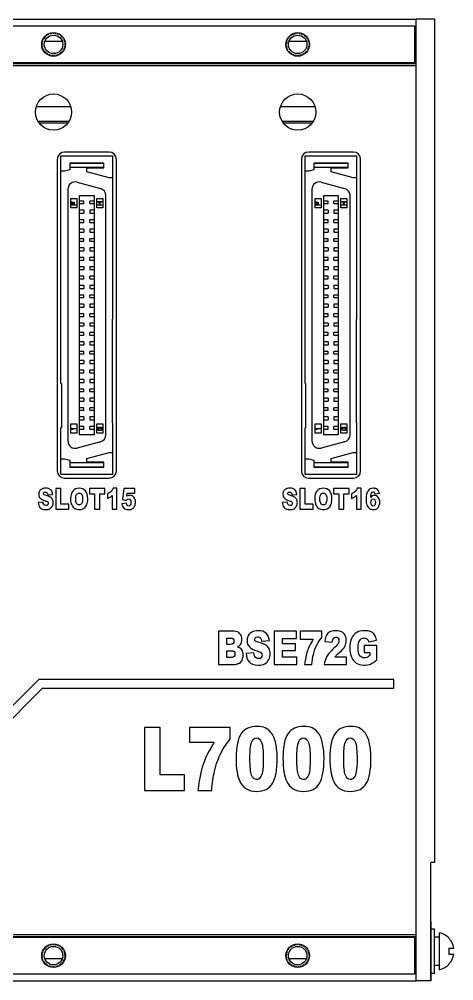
# Model space of a CAD drawing. Header units: inches. Extents: x 1 to 535, y 7 to 137.
# Drawn here: x 476.6 to 535.3, y 6.8 to 136.8 of the extents above; entities that cross this region are included whole.
import ezdxf

# ---------------------------------------------------------------- set-up
doc = ezdxf.new("R2010")
doc.units = ezdxf.units.IN
doc.header["$LTSCALE"] = 1.21
doc.header["$MEASUREMENT"] = 0
doc.linetypes.add('HIDDEN', pattern=[0.2, 0.1, -0.1])
for name, color, linetype in [('BSE72G_4_002DXF_CONTINUOUS_LINE', 7, 'CONTINUOUS'), ('BSE72G_PCB_ADXF_CONTINUOUS_LINE', 7, 'CONTINUOUS'), ('BSEJ72G_4_001_DXF_HIDDEN_LINE', 7, 'CONTINUOUS'), ('BSEJ72G_4_00DXF_CONTINUOUS_LINE', 7, 'CONTINUOUS'), ('BSMJ712_4_00DXF_CONTINUOUS_LINE', 7, 'CONTINUOUS'), ('GB9074_8-M2_DXF_CONTINUOUS_LINE', 7, 'CONTINUOUS'), ('TE_1734101_5DXF_CONTINUOUS_LINE', 7, 'CONTINUOUS')]:
    doc.layers.add(name, color=color, linetype=linetype)

msp = doc.modelspace()

# ---------------------------------------------------------------- linework, layer by layer
at = {"layer": 'BSE72G_4_002DXF_CONTINUOUS_LINE', "color": 7, "linetype": 'Continuous'}
for p, q in [((3.2, 130.52), (530.2, 130.52)), ((488.7, 118.82), (482.7, 118.82)), ((521.7, 118.82), (515.7, 118.82)), ((481.7, 117.82), (481.7, 75.72)), ((489.7, 75.72), (489.7, 117.82)), ((514.7, 117.82), (514.7, 75.72)), ((522.7, 75.72), (522.7, 117.82)), ((482.7, 74.72), (488.7, 74.72)), ((515.7, 74.72), (521.7, 74.72)), ((3.2, 13.02), (530.2, 13.02))]:
    msp.add_line(p, q, dxfattribs=at)
at = {"layer": 'BSE72G_4_002DXF_CONTINUOUS_LINE', "color": 4, "linetype": 'Continuous'}
for p, q in [((482.2, 73.32), (481.5, 73.32)), ((481.5, 73.32), (481.5, 70.52)), ((482.2, 71.21), (482.2, 73.32)), ((488.15, 73.32), (486.04, 73.32)), ((486.04, 73.32), (486.04, 72.63)), ((488.15, 72.63), (488.15, 73.32)), ((489.77, 73.37), (489.25, 73.37)), ((489.77, 70.52), (489.77, 73.37)), ((490.7, 73.32), (490.5, 71.82)), ((492.17, 73.32), (490.7, 73.32)), ((492.17, 72.7), (492.17, 73.32)), ((515.19, 73.32), (514.5, 73.32)), ((514.5, 73.32), (514.5, 70.52)), ((515.19, 71.21), (515.19, 73.32)), ((521.14, 73.32), (519.04, 73.32)), ((519.04, 73.32), (519.04, 72.63)), ((521.14, 72.63), (521.14, 73.32)), ((522.76, 73.37), (522.25, 73.37)), ((522.76, 70.52), (522.76, 73.37)), ((479.78, 71.5), (479.12, 71.45)), ((480.43, 72.49), (481.08, 72.54)), ((486.04, 72.63), (486.75, 72.63)), ((486.75, 72.63), (486.75, 70.52)), ((487.44, 72.63), (488.15, 72.63)), ((487.44, 70.52), (487.44, 72.63)), ((488.48, 72.62), (488.48, 71.98)), ((489.14, 72.39), (489.14, 70.52)), ((490.5, 71.82), (491.03, 71.72)), ((491.12, 72.28), (491.17, 72.7)), ((491.17, 72.7), (492.17, 72.7)), ((512.78, 71.5), (512.12, 71.45)), ((513.42, 72.49), (514.08, 72.54)), ((519.04, 72.63), (519.74, 72.63)), ((519.74, 72.63), (519.74, 70.52)), ((520.43, 72.63), (521.14, 72.63)), ((520.43, 70.52), (520.43, 72.63)), ((521.48, 72.62), (521.48, 71.98)), ((522.13, 72.39), (522.13, 70.52)), ((524.62, 72.6), (525.24, 72.69)), ((481.5, 70.52), (483.28, 70.52)), ((483.28, 71.21), (482.2, 71.21)), ((483.28, 70.52), (483.28, 71.21)), ((486.75, 70.52), (487.44, 70.52)), ((489.14, 70.52), (489.77, 70.52)), ((491.05, 71.34), (490.42, 71.25)), ((514.5, 70.52), (516.27, 70.52)), ((516.27, 71.21), (515.19, 71.21)), ((516.27, 70.52), (516.27, 71.21)), ((519.74, 70.52), (520.43, 70.52)), ((522.13, 70.52), (522.76, 70.52)), ((505.59, 54.02), (503.5, 54.02)), ((503.5, 54.02), (503.5, 49.52)), ((514.02, 54.02), (511.04, 54.02)), ((511.04, 54.02), (511.04, 49.52)), ((514.02, 53.06), (514.02, 54.02)), ((517.45, 54.02), (514.53, 54.02)), ((514.53, 54.02), (514.53, 52.97)), ((517.45, 53.18), (517.45, 54.02)), ((504.62, 53.11), (505.12, 53.11)), ((504.62, 52.26), (504.62, 53.11)), ((505.11, 52.26), (504.62, 52.26)), ((509.32, 52.68), (510.37, 52.76)), ((512.16, 53.06), (514.02, 53.06)), ((512.16, 52.35), (512.16, 53.06)), ((513.89, 52.35), (512.16, 52.35)), ((513.89, 51.43), (513.89, 52.35)), ((514.53, 52.97), (516.31, 52.97)), ((517.87, 52.66), (518.87, 52.56)), ((524.91, 52.09), (523.19, 52.09)), ((523.19, 52.09), (523.19, 51.15)), ((523.79, 52.59), (524.86, 52.83)), ((524.91, 50.17), (524.91, 52.09)), ((504.62, 51.4), (505.19, 51.4)), ((504.62, 50.49), (504.62, 51.4)), ((508.28, 51.1), (507.22, 51.01)), ((512.16, 51.43), (513.89, 51.43)), ((512.16, 50.54), (512.16, 51.43)), ((523.19, 51.15), (523.94, 51.15)), ((523.94, 51.15), (523.94, 50.73)), ((503.5, 49.52), (505.42, 49.52)), ((505.19, 50.49), (504.62, 50.49)), ((511.04, 49.52), (514.08, 49.52)), ((514.08, 50.54), (512.16, 50.54)), ((514.08, 49.52), (514.08, 50.54)), ((515.14, 49.52), (516.13, 49.52)), ((517.79, 49.52), (520.8, 49.52)), ((520.8, 50.54), (519.23, 50.54)), ((520.8, 49.52), (520.8, 50.54)), ((470.2, 38.52), (479.2, 47.52)), ((527.2, 47.52), (479.2, 47.52)), ((527.2, 46.32), (527.2, 47.52)), ((465.9, 32.52), (479.7, 46.32)), ((479.7, 46.32), (527.2, 46.32)), ((495.6, 41.02), (493.5, 41.02)), ((493.5, 41.02), (493.5, 32.52)), ((495.6, 34.62), (495.6, 41.02)), ((505.08, 41.02), (499.57, 41.02)), ((499.57, 41.02), (499.57, 39.03)), ((505.08, 39.43), (505.08, 41.02)), ((499.57, 39.03), (502.92, 39.03)), ((498.88, 34.62), (495.6, 34.62)), ((498.88, 32.52), (498.88, 34.62)), ((493.5, 32.52), (498.88, 32.52)), ((500.71, 32.52), (502.59, 32.52))]:
    msp.add_line(p, q, dxfattribs=at)
at = {"layer": 'BSE72G_4_002DXF_CONTINUOUS_LINE', "color": 7, "linetype": 'Continuous'}
for centre in [(481.2, 124.22), (514.2, 124.22)]:
    msp.add_circle(centre, 2.45, dxfattribs=at)
for centre, start, end in [((482.7, 117.82), 90, 180), ((488.7, 117.82), 0, 90), ((515.7, 117.82), 90, 180), ((521.7, 117.82), 0, 90), ((482.7, 75.72), 180, 270), ((488.7, 75.72), 270, 0), ((515.7, 75.72), 180, 270), ((521.7, 75.72), 270, 0)]:
    msp.add_arc(centre, 1, start, end, dxfattribs=at)
at = {"layer": 'BSE72G_4_002DXF_CONTINUOUS_LINE', "color": 4, "linetype": 'Continuous'}
for points in [[(479.31, 72.96), (479.24, 72.83), (479.21, 72.7), (479.21, 72.55)], [(479.61, 73.26), (479.47, 73.19), (479.37, 73.09), (479.31, 72.96)], [(480.16, 73.37), (479.93, 73.37), (479.74, 73.33), (479.61, 73.26)], [(479.91, 72.79), (479.95, 72.83), (480.01, 72.85), (480.09, 72.85)], [(480.09, 72.85), (480.19, 72.85), (480.27, 72.82), (480.32, 72.76)], [(480.81, 73.17), (480.66, 73.3), (480.45, 73.37), (480.16, 73.37)], [(481.08, 72.54), (481.05, 72.83), (480.96, 73.04), (480.81, 73.17)], [(483.81, 72.99), (483.61, 72.73), (483.5, 72.38), (483.5, 71.92)], [(484.66, 73.37), (484.3, 73.37), (484.01, 73.24), (483.81, 72.99)], [(485.52, 73), (485.32, 73.25), (485.03, 73.37), (484.66, 73.37)], [(485.83, 71.94), (485.83, 72.4), (485.72, 72.75), (485.52, 73)], [(488.98, 72.93), (488.86, 72.81), (488.7, 72.71), (488.48, 72.62)], [(489.25, 73.37), (489.19, 73.2), (489.09, 73.05), (488.98, 72.93)], [(512.3, 72.96), (512.23, 72.83), (512.2, 72.7), (512.2, 72.55)], [(512.6, 73.26), (512.47, 73.19), (512.37, 73.09), (512.3, 72.96)], [(513.15, 73.37), (512.92, 73.37), (512.74, 73.33), (512.6, 73.26)], [(512.9, 72.79), (512.94, 72.83), (513, 72.85), (513.09, 72.85)], [(513.09, 72.85), (513.18, 72.85), (513.26, 72.82), (513.31, 72.76)], [(513.81, 73.17), (513.66, 73.3), (513.44, 73.37), (513.15, 73.37)], [(514.08, 72.54), (514.05, 72.83), (513.96, 73.04), (513.81, 73.17)], [(516.8, 72.99), (516.6, 72.73), (516.5, 72.38), (516.5, 71.92)], [(517.66, 73.37), (517.29, 73.37), (517.01, 73.24), (516.8, 72.99)], [(518.52, 73), (518.32, 73.25), (518.03, 73.37), (517.66, 73.37)], [(518.82, 71.94), (518.82, 72.4), (518.72, 72.75), (518.52, 73)], [(521.97, 72.93), (521.85, 72.81), (521.69, 72.71), (521.48, 72.62)], [(522.25, 73.37), (522.18, 73.2), (522.09, 73.05), (521.97, 72.93)], [(523.7, 73.02), (523.53, 72.78), (523.44, 72.41), (523.44, 71.91)], [(524.4, 73.37), (524.1, 73.37), (523.87, 73.25), (523.7, 73.02)], [(524.16, 72.7), (524.22, 72.83), (524.3, 72.89), (524.4, 72.89)], [(524.83, 73.29), (524.72, 73.34), (524.58, 73.37), (524.4, 73.37)], [(524.4, 72.89), (524.45, 72.89), (524.5, 72.87), (524.54, 72.83)], [(524.54, 72.83), (524.58, 72.78), (524.6, 72.71), (524.62, 72.6)], [(525.08, 73.07), (525.02, 73.17), (524.93, 73.24), (524.83, 73.29)], [(525.24, 72.69), (525.2, 72.84), (525.15, 72.97), (525.08, 73.07)], [(479.21, 72.55), (479.21, 72.33), (479.27, 72.15), (479.4, 72.01)], [(479.4, 72.01), (479.53, 71.87), (479.75, 71.76), (480.05, 71.67)], [(479.87, 71.2), (479.83, 71.26), (479.8, 71.37), (479.78, 71.5)], [(479.85, 72.63), (479.85, 72.69), (479.87, 72.74), (479.91, 72.79)], [(479.9, 72.51), (479.87, 72.54), (479.85, 72.58), (479.85, 72.63)], [(480.13, 72.41), (480.01, 72.44), (479.93, 72.47), (479.9, 72.51)], [(480.05, 71.67), (480.24, 71.62), (480.36, 71.57), (480.41, 71.51)], [(480.78, 72.16), (480.65, 72.24), (480.43, 72.32), (480.13, 72.41)], [(480.32, 72.76), (480.38, 72.71), (480.41, 72.62), (480.43, 72.49)], [(480.41, 71.51), (480.46, 71.45), (480.48, 71.39), (480.48, 71.31)], [(481.07, 71.85), (481.01, 71.97), (480.91, 72.07), (480.78, 72.16)], [(481.16, 71.43), (481.16, 71.59), (481.13, 71.73), (481.07, 71.85)], [(483.5, 71.92), (483.5, 71.59), (483.56, 71.32), (483.66, 71.1)], [(484.2, 71.92), (484.2, 72.2), (484.24, 72.41), (484.32, 72.53)], [(484.32, 71.31), (484.24, 71.43), (484.2, 71.64), (484.2, 71.92)], [(484.32, 72.53), (484.41, 72.65), (484.52, 72.72), (484.66, 72.72)], [(484.66, 72.72), (484.81, 72.72), (484.92, 72.66), (485.01, 72.53)], [(485.01, 72.53), (485.09, 72.41), (485.13, 72.22), (485.13, 71.96)], [(485.13, 71.96), (485.13, 71.64), (485.09, 71.43), (485.01, 71.31)], [(485.69, 71.14), (485.78, 71.35), (485.83, 71.62), (485.83, 71.94)], [(488.48, 71.98), (488.63, 72.04), (488.75, 72.09), (488.84, 72.15)], [(488.84, 72.15), (488.94, 72.21), (489.04, 72.29), (489.14, 72.39)], [(491.03, 71.72), (491.08, 71.79), (491.12, 71.84), (491.17, 71.87)], [(491.33, 72.37), (491.26, 72.35), (491.19, 72.32), (491.12, 72.28)], [(491.17, 71.87), (491.22, 71.9), (491.28, 71.92), (491.34, 71.92)], [(491.53, 72.41), (491.46, 72.41), (491.39, 72.39), (491.33, 72.37)], [(491.34, 71.92), (491.44, 71.92), (491.51, 71.88), (491.57, 71.81)], [(492.07, 72.15), (491.93, 72.32), (491.75, 72.41), (491.53, 72.41)], [(491.57, 71.81), (491.63, 71.73), (491.65, 71.61), (491.65, 71.44)], [(492.28, 71.51), (492.28, 71.77), (492.21, 71.98), (492.07, 72.15)], [(492.17, 70.99), (492.24, 71.16), (492.28, 71.33), (492.28, 71.51)], [(512.2, 72.55), (512.2, 72.33), (512.27, 72.15), (512.4, 72.01)], [(512.4, 72.01), (512.53, 71.87), (512.74, 71.76), (513.05, 71.67)], [(512.86, 71.2), (512.82, 71.26), (512.79, 71.37), (512.78, 71.5)], [(512.84, 72.63), (512.84, 72.69), (512.86, 72.74), (512.9, 72.79)], [(512.89, 72.51), (512.86, 72.54), (512.84, 72.58), (512.84, 72.63)], [(513.12, 72.41), (513, 72.44), (512.92, 72.47), (512.89, 72.51)], [(513.05, 71.67), (513.23, 71.62), (513.35, 71.57), (513.4, 71.51)], [(513.77, 72.16), (513.64, 72.24), (513.43, 72.32), (513.12, 72.41)], [(513.31, 72.76), (513.37, 72.71), (513.41, 72.62), (513.42, 72.49)], [(513.4, 71.51), (513.45, 71.45), (513.48, 71.39), (513.48, 71.31)], [(514.06, 71.85), (514, 71.97), (513.91, 72.07), (513.77, 72.16)], [(514.15, 71.43), (514.15, 71.59), (514.12, 71.73), (514.06, 71.85)], [(516.5, 71.92), (516.5, 71.59), (516.55, 71.32), (516.65, 71.1)], [(517.19, 71.92), (517.19, 72.2), (517.23, 72.41), (517.32, 72.53)], [(517.32, 71.31), (517.23, 71.43), (517.19, 71.64), (517.19, 71.92)], [(517.32, 72.53), (517.4, 72.65), (517.51, 72.72), (517.65, 72.72)], [(517.65, 72.72), (517.8, 72.72), (517.91, 72.66), (518, 72.53)], [(518, 72.53), (518.08, 72.41), (518.13, 72.22), (518.13, 71.96)], [(518.13, 71.96), (518.13, 71.64), (518.09, 71.43), (518.01, 71.31)], [(518.69, 71.14), (518.78, 71.35), (518.82, 71.62), (518.82, 71.94)], [(521.48, 71.98), (521.62, 72.04), (521.74, 72.09), (521.84, 72.15)], [(521.84, 72.15), (521.93, 72.21), (522.03, 72.29), (522.13, 72.39)], [(523.44, 71.91), (523.44, 71.56), (523.48, 71.29), (523.56, 71.08)], [(524.07, 72.11), (524.09, 72.41), (524.12, 72.61), (524.16, 72.7)], [(524.3, 72.32), (524.22, 72.28), (524.15, 72.21), (524.07, 72.11)], [(524.09, 71.45), (524.09, 71.6), (524.12, 71.71), (524.18, 71.79)], [(524.18, 71.79), (524.24, 71.87), (524.31, 71.91), (524.4, 71.91)], [(524.57, 72.39), (524.47, 72.39), (524.38, 72.37), (524.3, 72.32)], [(524.4, 71.91), (524.48, 71.91), (524.55, 71.87), (524.61, 71.79)], [(525.08, 72.12), (524.94, 72.3), (524.77, 72.39), (524.57, 72.39)], [(524.61, 71.79), (524.67, 71.7), (524.7, 71.58), (524.7, 71.43)], [(525.29, 71.45), (525.29, 71.72), (525.22, 71.94), (525.08, 72.12)], [(479.12, 71.45), (479.14, 71.17), (479.23, 70.93), (479.37, 70.75)], [(479.37, 70.75), (479.52, 70.57), (479.78, 70.48), (480.16, 70.48)], [(480.18, 71.03), (480.04, 71.03), (479.94, 71.08), (479.87, 71.2)], [(480.16, 70.48), (480.38, 70.48), (480.56, 70.52), (480.7, 70.59)], [(480.4, 71.11), (480.35, 71.05), (480.27, 71.03), (480.18, 71.03)], [(480.48, 71.31), (480.48, 71.24), (480.46, 71.17), (480.4, 71.11)], [(480.7, 70.59), (480.85, 70.67), (480.96, 70.79), (481.04, 70.94)], [(481.04, 70.94), (481.12, 71.09), (481.16, 71.26), (481.16, 71.43)], [(483.66, 71.1), (483.76, 70.89), (483.9, 70.73), (484.06, 70.63)], [(484.06, 70.63), (484.23, 70.53), (484.44, 70.48), (484.69, 70.48)], [(484.67, 71.12), (484.52, 71.12), (484.41, 71.18), (484.32, 71.31)], [(485.01, 71.31), (484.93, 71.18), (484.81, 71.12), (484.67, 71.12)], [(484.69, 70.48), (484.94, 70.48), (485.14, 70.53), (485.31, 70.65)], [(485.31, 70.65), (485.48, 70.77), (485.6, 70.93), (485.69, 71.14)], [(490.42, 71.25), (490.45, 71.12), (490.49, 71.01), (490.53, 70.92)], [(490.53, 70.92), (490.58, 70.83), (490.64, 70.75), (490.71, 70.68)], [(490.71, 70.68), (490.79, 70.62), (490.88, 70.56), (490.98, 70.53)], [(490.98, 70.53), (491.09, 70.5), (491.21, 70.48), (491.36, 70.48)], [(491.15, 71.05), (491.1, 71.11), (491.06, 71.21), (491.05, 71.34)], [(491.36, 70.95), (491.28, 70.95), (491.21, 70.98), (491.15, 71.05)], [(491.57, 71.07), (491.51, 70.99), (491.44, 70.95), (491.36, 70.95)], [(491.36, 70.48), (491.57, 70.48), (491.74, 70.52), (491.87, 70.61)], [(491.65, 71.44), (491.65, 71.28), (491.63, 71.15), (491.57, 71.07)], [(491.87, 70.61), (492, 70.7), (492.1, 70.82), (492.17, 70.99)], [(512.12, 71.45), (512.14, 71.17), (512.22, 70.93), (512.37, 70.75)], [(512.37, 70.75), (512.51, 70.57), (512.78, 70.48), (513.16, 70.48)], [(513.17, 71.03), (513.04, 71.03), (512.93, 71.08), (512.86, 71.2)], [(513.16, 70.48), (513.38, 70.48), (513.55, 70.52), (513.7, 70.59)], [(513.4, 71.11), (513.34, 71.05), (513.27, 71.03), (513.17, 71.03)], [(513.48, 71.31), (513.48, 71.24), (513.45, 71.17), (513.4, 71.11)], [(513.7, 70.59), (513.84, 70.67), (513.95, 70.79), (514.03, 70.94)], [(514.03, 70.94), (514.11, 71.09), (514.15, 71.26), (514.15, 71.43)], [(516.65, 71.1), (516.76, 70.89), (516.89, 70.73), (517.05, 70.63)], [(517.05, 70.63), (517.22, 70.53), (517.43, 70.48), (517.68, 70.48)], [(517.66, 71.12), (517.51, 71.12), (517.4, 71.18), (517.32, 71.31)], [(518.01, 71.31), (517.92, 71.18), (517.81, 71.12), (517.66, 71.12)], [(517.68, 70.48), (517.93, 70.48), (518.14, 70.53), (518.3, 70.65)], [(518.3, 70.65), (518.47, 70.77), (518.6, 70.93), (518.69, 71.14)], [(523.56, 71.08), (523.64, 70.87), (523.75, 70.71), (523.89, 70.62)], [(523.89, 70.62), (524.02, 70.52), (524.2, 70.48), (524.43, 70.48)], [(524.19, 71.09), (524.12, 71.18), (524.09, 71.29), (524.09, 71.45)], [(524.41, 70.96), (524.32, 70.96), (524.25, 71), (524.19, 71.09)], [(524.62, 71.08), (524.56, 71), (524.49, 70.96), (524.41, 70.96)], [(524.43, 70.48), (524.61, 70.48), (524.77, 70.52), (524.89, 70.59)], [(524.7, 71.43), (524.7, 71.27), (524.67, 71.15), (524.62, 71.08)], [(524.89, 70.59), (525.02, 70.67), (525.11, 70.79), (525.18, 70.94)], [(525.18, 70.94), (525.25, 71.09), (525.29, 71.26), (525.29, 71.45)], [(506.38, 53.7), (506.2, 53.92), (505.93, 54.02), (505.59, 54.02)], [(506.66, 52.9), (506.66, 53.22), (506.57, 53.49), (506.38, 53.7)], [(507.51, 53.44), (507.4, 53.23), (507.35, 53.01), (507.35, 52.78)], [(508, 53.92), (507.78, 53.81), (507.62, 53.64), (507.51, 53.44)], [(508.88, 54.1), (508.51, 54.1), (508.21, 54.04), (508, 53.92)], [(509.93, 53.78), (509.69, 53.99), (509.34, 54.1), (508.88, 54.1)], [(510.37, 52.76), (510.32, 53.23), (510.17, 53.56), (509.93, 53.78)], [(518.08, 53.49), (517.98, 53.29), (517.91, 53.01), (517.87, 52.66)], [(518.53, 53.94), (518.33, 53.84), (518.19, 53.68), (518.08, 53.49)], [(519.32, 54.1), (518.98, 54.1), (518.72, 54.05), (518.53, 53.94)], [(520.14, 53.95), (519.94, 54.05), (519.67, 54.1), (519.32, 54.1)], [(520.6, 53.49), (520.49, 53.7), (520.34, 53.85), (520.14, 53.95)], [(520.77, 52.79), (520.77, 53.05), (520.71, 53.28), (520.6, 53.49)], [(522.2, 53.88), (521.89, 53.69), (521.65, 53.42), (521.49, 53.05)], [(523.19, 54.1), (522.77, 54.1), (522.45, 54.03), (522.2, 53.88)], [(524.08, 53.96), (523.88, 54.05), (523.59, 54.1), (523.19, 54.1)], [(524.57, 53.55), (524.44, 53.74), (524.28, 53.87), (524.08, 53.96)], [(524.86, 52.83), (524.8, 53.12), (524.7, 53.35), (524.57, 53.55)], [(505.47, 52.37), (505.4, 52.3), (505.28, 52.26), (505.11, 52.26)], [(505.12, 53.11), (505.28, 53.11), (505.4, 53.08), (505.47, 53)], [(505.47, 53), (505.54, 52.93), (505.57, 52.82), (505.57, 52.69)], [(505.57, 52.69), (505.57, 52.55), (505.54, 52.44), (505.47, 52.37)], [(506.08, 51.92), (506.25, 51.99), (506.38, 52.09), (506.46, 52.22)], [(506.46, 52.22), (506.6, 52.41), (506.66, 52.64), (506.66, 52.9)], [(507.35, 52.78), (507.35, 52.43), (507.46, 52.14), (507.67, 51.91)], [(508.38, 52.91), (508.38, 53.01), (508.41, 53.09), (508.48, 53.16)], [(508.46, 52.71), (508.41, 52.77), (508.38, 52.84), (508.38, 52.91)], [(508.84, 52.55), (508.64, 52.6), (508.51, 52.65), (508.46, 52.71)], [(508.48, 53.16), (508.54, 53.23), (508.64, 53.26), (508.77, 53.26)], [(508.77, 53.26), (508.93, 53.26), (509.05, 53.22), (509.14, 53.12)], [(509.88, 52.15), (509.67, 52.29), (509.32, 52.42), (508.84, 52.55)], [(509.14, 53.12), (509.23, 53.03), (509.29, 52.89), (509.32, 52.68)], [(510.34, 51.65), (510.24, 51.85), (510.09, 52.02), (509.88, 52.15)], [(516.31, 52.97), (515.94, 52.4), (515.68, 51.87), (515.51, 51.37)], [(516.32, 50.9), (516.44, 51.39), (516.61, 51.84), (516.82, 52.25)], [(516.82, 52.25), (516.98, 52.58), (517.2, 52.89), (517.45, 53.18)], [(518.87, 52.56), (518.9, 52.81), (518.95, 52.99), (519.03, 53.09)], [(519.03, 53.09), (519.11, 53.19), (519.22, 53.24), (519.35, 53.24)], [(519.65, 52.35), (519.57, 52.2), (519.38, 51.99), (519.09, 51.72)], [(519.35, 53.24), (519.47, 53.24), (519.57, 53.2), (519.65, 53.1)], [(519.65, 53.1), (519.73, 53), (519.77, 52.88), (519.77, 52.75)], [(519.77, 52.75), (519.77, 52.62), (519.73, 52.49), (519.65, 52.35)], [(519.88, 51.18), (520.22, 51.48), (520.45, 51.75), (520.58, 52)], [(520.58, 52), (520.7, 52.25), (520.77, 52.51), (520.77, 52.79)], [(521.49, 53.05), (521.33, 52.69), (521.25, 52.27), (521.25, 51.77)], [(522.36, 51.79), (522.36, 52.25), (522.43, 52.58), (522.58, 52.79)], [(522.58, 52.79), (522.72, 53), (522.92, 53.11), (523.16, 53.11)], [(523.16, 53.11), (523.32, 53.11), (523.46, 53.07), (523.56, 52.98)], [(523.56, 52.98), (523.67, 52.89), (523.75, 52.76), (523.79, 52.59)], [(505.19, 51.4), (505.38, 51.4), (505.52, 51.36), (505.6, 51.28)], [(505.6, 51.28), (505.68, 51.2), (505.72, 51.09), (505.72, 50.96)], [(505.72, 50.96), (505.72, 50.82), (505.68, 50.7), (505.6, 50.62)], [(506.65, 51.52), (506.52, 51.71), (506.33, 51.84), (506.08, 51.92)], [(506.83, 50.8), (506.83, 51.09), (506.77, 51.33), (506.65, 51.52)], [(506.7, 50.17), (506.79, 50.36), (506.83, 50.57), (506.83, 50.8)], [(507.22, 51.01), (507.25, 50.56), (507.38, 50.18), (507.62, 49.89)], [(507.67, 51.91), (507.87, 51.69), (508.22, 51.5), (508.71, 51.37)], [(508.42, 50.6), (508.35, 50.71), (508.3, 50.88), (508.28, 51.1)], [(508.71, 51.37), (509.01, 51.29), (509.2, 51.2), (509.28, 51.11)], [(509.4, 50.79), (509.4, 50.67), (509.36, 50.56), (509.27, 50.47)], [(509.28, 51.11), (509.36, 51.02), (509.4, 50.91), (509.4, 50.79)], [(510.29, 50.19), (510.42, 50.43), (510.48, 50.7), (510.48, 50.99)], [(510.48, 50.99), (510.48, 51.23), (510.44, 51.45), (510.34, 51.65)], [(515.51, 51.37), (515.34, 50.87), (515.22, 50.26), (515.14, 49.52)], [(516.13, 49.52), (516.17, 50.05), (516.23, 50.51), (516.32, 50.9)], [(519.09, 51.72), (518.61, 51.28), (518.28, 50.89), (518.11, 50.57)], [(519.23, 50.54), (519.32, 50.65), (519.4, 50.75), (519.47, 50.82)], [(519.47, 50.82), (519.54, 50.88), (519.68, 51.01), (519.88, 51.18)], [(521.25, 51.77), (521.25, 51.31), (521.32, 50.89), (521.47, 50.53)], [(522.58, 50.75), (522.43, 50.95), (522.36, 51.3), (522.36, 51.79)], [(523.19, 50.43), (522.93, 50.43), (522.73, 50.54), (522.58, 50.75)], [(523.94, 50.73), (523.79, 50.62), (523.66, 50.54), (523.55, 50.5)], [(505.6, 50.62), (505.52, 50.53), (505.38, 50.49), (505.19, 50.49)], [(505.42, 49.52), (505.5, 49.52), (505.67, 49.54), (505.92, 49.58)], [(505.92, 49.58), (506.11, 49.62), (506.25, 49.67), (506.34, 49.73)], [(506.34, 49.73), (506.49, 49.84), (506.61, 49.99), (506.7, 50.17)], [(507.62, 49.89), (507.85, 49.59), (508.28, 49.45), (508.89, 49.45)], [(508.91, 50.33), (508.69, 50.33), (508.53, 50.42), (508.42, 50.6)], [(508.89, 49.45), (509.24, 49.45), (509.53, 49.51), (509.76, 49.64)], [(509.27, 50.47), (509.19, 50.38), (509.06, 50.33), (508.91, 50.33)], [(509.76, 49.64), (509.99, 49.76), (510.16, 49.94), (510.29, 50.19)], [(518.11, 50.57), (517.93, 50.24), (517.83, 49.89), (517.79, 49.52)], [(521.47, 50.53), (521.62, 50.17), (521.82, 49.9), (522.09, 49.72)], [(522.09, 49.72), (522.36, 49.54), (522.71, 49.45), (523.14, 49.45)], [(523.14, 49.45), (523.49, 49.45), (523.79, 49.5), (524.04, 49.6)], [(523.55, 50.5), (523.44, 50.45), (523.32, 50.43), (523.19, 50.43)], [(524.04, 49.6), (524.29, 49.7), (524.58, 49.89), (524.91, 50.17)], [(508.69, 41.17), (507.74, 41.17), (507.03, 40.84), (506.57, 40.2)], [(509.82, 40.95), (509.52, 41.09), (509.15, 41.17), (508.69, 41.17)], [(510.54, 40.4), (510.35, 40.63), (510.11, 40.82), (509.82, 40.95)], [(510.98, 39.69), (510.87, 39.94), (510.73, 40.18), (510.54, 40.4)], [(515.03, 41.17), (514.07, 41.17), (513.36, 40.84), (512.9, 40.2)], [(516.16, 40.95), (515.86, 41.09), (515.48, 41.17), (515.03, 41.17)], [(516.88, 40.4), (516.69, 40.63), (516.45, 40.82), (516.16, 40.95)], [(517.31, 39.69), (517.21, 39.94), (517.06, 40.18), (516.88, 40.4)], [(521.37, 41.17), (520.41, 41.17), (519.7, 40.84), (519.24, 40.2)], [(522.49, 40.95), (522.2, 41.09), (521.82, 41.17), (521.37, 41.17)], [(523.21, 40.4), (523.03, 40.63), (522.79, 40.82), (522.49, 40.95)], [(523.65, 39.69), (523.54, 39.94), (523.4, 40.18), (523.21, 40.4)], [(502.92, 39.03), (502.23, 37.96), (501.73, 36.95), (501.41, 36.02)], [(503.88, 37.67), (504.2, 38.3), (504.6, 38.88), (505.08, 39.43)], [(506.57, 40.2), (506.1, 39.55), (505.87, 38.42), (505.87, 36.81)], [(507.74, 36.8), (507.74, 37.87), (507.81, 38.61), (507.95, 39)], [(507.95, 39), (508.09, 39.39), (508.31, 39.6), (508.63, 39.6)], [(508.63, 39.6), (508.93, 39.6), (509.16, 39.4), (509.32, 39.01)], [(509.32, 39.01), (509.47, 38.62), (509.55, 37.86), (509.55, 36.74)], [(511.24, 38.82), (511.17, 39.15), (511.08, 39.44), (510.98, 39.69)], [(512.9, 40.2), (512.44, 39.55), (512.21, 38.42), (512.21, 36.81)], [(514.08, 36.8), (514.08, 37.87), (514.15, 38.61), (514.29, 39)], [(514.29, 39), (514.43, 39.39), (514.65, 39.6), (514.96, 39.6)], [(514.96, 39.6), (515.27, 39.6), (515.5, 39.4), (515.65, 39.01)], [(515.65, 39.01), (515.8, 38.62), (515.88, 37.86), (515.88, 36.74)], [(517.57, 38.82), (517.51, 39.15), (517.42, 39.44), (517.31, 39.69)], [(519.24, 40.2), (518.77, 39.55), (518.54, 38.42), (518.54, 36.81)], [(520.42, 36.8), (520.42, 37.87), (520.48, 38.61), (520.62, 39)], [(520.62, 39), (520.76, 39.39), (520.99, 39.6), (521.3, 39.6)], [(521.3, 39.6), (521.61, 39.6), (521.83, 39.4), (521.99, 39.01)], [(521.99, 39.01), (522.14, 38.62), (522.22, 37.86), (522.22, 36.74)], [(523.91, 38.82), (523.84, 39.15), (523.75, 39.44), (523.65, 39.69)], [(511.43, 36.84), (511.43, 37.52), (511.36, 38.18), (511.24, 38.82)], [(517.76, 36.84), (517.76, 37.52), (517.7, 38.18), (517.57, 38.82)], [(524.1, 36.84), (524.1, 37.52), (524.03, 38.18), (523.91, 38.82)], [(502.95, 35.12), (503.18, 36.05), (503.49, 36.91), (503.88, 37.67)], [(505.87, 36.81), (505.87, 36.15), (505.91, 35.55), (506, 35.01)], [(507.97, 34.58), (507.82, 34.98), (507.74, 35.72), (507.74, 36.8)], [(509.55, 36.74), (509.55, 35.97), (509.51, 35.4), (509.45, 35.04)], [(510.8, 33.45), (511.22, 34.16), (511.43, 35.3), (511.43, 36.84)], [(512.21, 36.81), (512.21, 36.15), (512.25, 35.55), (512.34, 35.01)], [(514.31, 34.58), (514.15, 34.98), (514.08, 35.72), (514.08, 36.8)], [(515.88, 36.74), (515.88, 35.97), (515.85, 35.4), (515.78, 35.04)], [(517.14, 33.45), (517.55, 34.16), (517.76, 35.3), (517.76, 36.84)], [(518.54, 36.81), (518.54, 36.15), (518.58, 35.55), (518.68, 35.01)], [(520.64, 34.58), (520.49, 34.98), (520.42, 35.72), (520.42, 36.8)], [(522.22, 36.74), (522.22, 35.97), (522.18, 35.4), (522.12, 35.04)], [(523.47, 33.45), (523.89, 34.16), (524.1, 35.3), (524.1, 36.84)], [(501.41, 36.02), (501.09, 35.08), (500.86, 33.91), (500.71, 32.52)], [(502.59, 32.52), (502.65, 33.52), (502.78, 34.39), (502.95, 35.12)], [(506, 35.01), (506.1, 34.46), (506.22, 34.04), (506.38, 33.72)], [(508.64, 33.99), (508.35, 33.99), (508.12, 34.19), (507.97, 34.58)], [(509.13, 34.24), (509, 34.07), (508.83, 33.99), (508.64, 33.99)], [(509.45, 35.04), (509.38, 34.67), (509.27, 34.41), (509.13, 34.24)], [(512.34, 35.01), (512.43, 34.46), (512.56, 34.04), (512.72, 33.72)], [(514.97, 33.99), (514.68, 33.99), (514.46, 34.19), (514.31, 34.58)], [(515.47, 34.24), (515.33, 34.07), (515.16, 33.99), (514.97, 33.99)], [(515.78, 35.04), (515.72, 34.67), (515.61, 34.41), (515.47, 34.24)], [(518.68, 35.01), (518.77, 34.46), (518.89, 34.04), (519.06, 33.72)], [(521.31, 33.99), (521.02, 33.99), (520.8, 34.19), (520.64, 34.58)], [(521.81, 34.24), (521.67, 34.07), (521.5, 33.99), (521.31, 33.99)], [(522.12, 35.04), (522.05, 34.67), (521.95, 34.41), (521.81, 34.24)], [(506.38, 33.72), (506.61, 33.28), (506.9, 32.95), (507.26, 32.72)], [(507.26, 32.72), (507.61, 32.49), (508.07, 32.38), (508.64, 32.38)], [(508.64, 32.38), (509.66, 32.38), (510.38, 32.73), (510.8, 33.45)], [(512.72, 33.72), (512.95, 33.28), (513.24, 32.95), (513.59, 32.72)], [(513.59, 32.72), (513.94, 32.49), (514.4, 32.38), (514.98, 32.38)], [(514.98, 32.38), (516, 32.38), (516.72, 32.73), (517.14, 33.45)], [(519.06, 33.72), (519.28, 33.28), (519.58, 32.95), (519.93, 32.72)], [(519.93, 32.72), (520.28, 32.49), (520.74, 32.38), (521.31, 32.38)], [(521.31, 32.38), (522.34, 32.38), (523.05, 32.73), (523.47, 33.45)]]:
    msp.add_open_spline(points, degree=3, dxfattribs=at)
at = {"layer": 'BSE72G_PCB_ADXF_CONTINUOUS_LINE', "color": 7, "linetype": 'Continuous'}
for p, q in [((479.23, 122.77), (483.17, 122.77)), ((512.23, 122.77), (516.17, 122.77))]:
    msp.add_line(p, q, dxfattribs=at)
at = {"layer": 'BSEJ72G_4_001_DXF_HIDDEN_LINE', "color": 8, "linetype": 'HIDDEN'}
for centre in [(481.2, 133.37), (514.2, 133.37), (481.2, 10.17), (514.2, 10.17)]:
    msp.add_circle(centre, 1.5, dxfattribs=at)
at = {"layer": 'BSEJ72G_4_00DXF_CONTINUOUS_LINE', "color": 7, "linetype": 'Continuous'}
for p, q in [((3.2, 136.77), (530.2, 136.77)), ((3.4, 135.87), (530, 135.87)), ((530, 135.87), (530, 130.87)), ((482.38, 133.77), (480.02, 133.77)), ((515.38, 133.77), (513.02, 133.77)), ((3.2, 130.77), (530.2, 130.77)), ((530, 130.87), (3.4, 130.87)), ((478.88, 124.97), (483.53, 124.97)), ((511.88, 124.97), (516.53, 124.97)), ((479.1, 122.97), (483.31, 122.97)), ((512.1, 122.97), (516.31, 122.97)), ((3.2, 12.77), (530.2, 12.77)), ((3.4, 12.67), (530, 12.67)), ((530, 12.67), (530, 7.67)), ((480.02, 9.77), (482.38, 9.77)), ((513.02, 9.77), (515.38, 9.77)), ((3.2, 6.77), (530.2, 6.77)), ((530, 7.67), (3.4, 7.67))]:
    msp.add_line(p, q, dxfattribs=at)
for centre, radius in [((481.2, 133.37), 1.6), ((481.2, 133.37), 1.25), ((514.2, 133.37), 1.6), ((514.2, 133.37), 1.25), ((481.2, 10.17), 1.6), ((514.2, 10.17), 1.6), ((481.2, 10.17), 1.25), ((514.2, 10.17), 1.25)]:
    msp.add_circle(centre, radius, dxfattribs=at)
for centre, start, end in [((480.2, 132.15), 90.0022, 96.4011), ((482.21, 132.15), 83.5989, 89.9978), ((513.2, 132.15), 90.0022, 96.4011), ((515.21, 132.15), 83.5989, 89.9978), ((480.2, 11.39), 263.5989, 269.9978), ((482.21, 11.39), 270.0022, 276.4011), ((513.2, 11.39), 263.5989, 269.9978), ((515.21, 11.39), 270.0022, 276.4011)]:
    msp.add_arc(centre, 1.62, start, end, dxfattribs=at)
at = {"layer": 'BSMJ712_4_00DXF_CONTINUOUS_LINE', "color": 7, "linetype": 'Continuous'}
for p, q in [((532.7, 136.77), (530.2, 136.77)), ((530.2, 6.77), (530.2, 136.77)), ((530.2, 6.77), (530.2, 136.77)), ((532.7, 136.77), (532.7, 22.77)), ((532.7, 22.77), (532.2, 22.77)), ((532.2, 6.77), (532.2, 22.77)), ((532.2, 14.77), (532.2, 6.77)), ((532.2, 6.77), (530.2, 6.77))]:
    msp.add_line(p, q, dxfattribs=at)
at = {"layer": 'GB9074_8-M2_DXF_CONTINUOUS_LINE', "color": 7, "linetype": 'Continuous'}
for p, q in [((532.7, 13.77), (532.2, 13.77)), ((532.7, 7.77), (532.7, 13.77)), ((533.35, 8.27), (533.35, 13.27)), ((533.35, 12.67), (532.7, 12.67)), ((534.66, 12.52), (534.64, 12.5)), ((534.64, 11.17), (535.29, 11.17)), ((534.64, 10.37), (535.29, 10.37)), ((534.64, 9.05), (534.66, 9.02)), ((532.7, 7.77), (532.2, 7.77))]:
    msp.add_line(p, q, dxfattribs=at)
for centre, radius, start, end in [((532.79, 10.77), 2.56, 43.0728, 77.3196), ((532.79, 10.77), 2.53, 9.0928, 43.0728), ((531.17, 10.77), 3.5, 359.9973, 6.5691), ((531.18, 10.77), 3.49, 353.4215, 0.0121), ((532.79, 10.77), 2.53, 316.9272, 350.9072), ((532.79, 10.77), 2.56, 282.6804, 316.9272)]:
    msp.add_arc(centre, radius, start, end, dxfattribs=at)
for centre, start_param, end_param in [((532.7, 10.77), 4.712389, 4.886958), ((533.35, 10.77), -1.657749, -1.570796)]:
    msp.add_ellipse(centre, major_axis=(3.74, 0), ratio=0.507692, start_param=start_param, end_param=end_param, dxfattribs=at)
at = {"layer": 'TE_1734101_5DXF_CONTINUOUS_LINE', "color": 7, "linetype": 'Continuous'}
for p, q in [((482.2, 118.32), (489.2, 118.32)), ((482.2, 87.53), (482.2, 118.32)), ((489.2, 96.22), (489.2, 118.32)), ((515.2, 118.32), (522.2, 118.32)), ((515.2, 87.53), (515.2, 118.32)), ((522.2, 96.22), (522.2, 118.32)), ((488, 117.33), (483.4, 117.33)), ((483.4, 117.33), (483.4, 116.4)), ((488, 117.29), (483.4, 117.29)), ((488, 116.68), (488, 117.33)), ((521, 117.33), (516.4, 117.33)), ((516.4, 117.33), (516.4, 116.4)), ((521, 117.29), (516.4, 117.29)), ((521, 116.68), (521, 117.33)), ((482.7, 116.22), (482.2, 116.22)), ((483.4, 116.4), (482.7, 116.22)), ((488, 116.72), (483.4, 116.72)), ((485.7, 116.68), (488, 116.68)), ((485.7, 116.16), (485.7, 116.68)), ((488.7, 115.35), (485.7, 116.16)), ((515.7, 116.22), (515.2, 116.22)), ((516.4, 116.4), (515.7, 116.22)), ((521, 116.72), (516.4, 116.72)), ((518.7, 116.68), (521, 116.68)), ((518.7, 116.16), (518.7, 116.68)), ((521.7, 115.35), (518.7, 116.16)), ((484.39, 114.75), (487.54, 113.91)), ((489.2, 115.35), (488.7, 115.35)), ((517.39, 114.75), (520.54, 113.91)), ((522.2, 115.35), (521.7, 115.35)), ((483.13, 113.78), (483.13, 79.76)), ((516.13, 113.78), (516.13, 79.76)), ((483.55, 112.54), (484.35, 112.54)), ((483.55, 111.27), (483.55, 112.54)), ((483.65, 112.07), (483.73, 112.07)), ((483.65, 111.62), (483.65, 112.07)), ((483.73, 112.07), (483.73, 111.7)), ((483.9, 112.02), (483.97, 112.02)), ((483.9, 111.7), (483.9, 112.02)), ((483.97, 112.02), (483.97, 111.7)), ((484.35, 112.54), (484.35, 111.27)), ((484.73, 112.96), (486.68, 112.96)), ((484.73, 80.58), (484.73, 112.96)), ((485.31, 112.18), (484.73, 112.18)), ((484.73, 111.84), (485.31, 111.84)), ((485.31, 111.84), (485.31, 112.18)), ((486.68, 112.18), (486.09, 112.18)), ((486.09, 111.84), (486.09, 112.18)), ((486.09, 111.84), (486.68, 111.84)), ((486.68, 112.96), (486.68, 80.58)), ((487.05, 112.54), (487.85, 112.54)), ((487.05, 111.27), (487.05, 112.54)), ((487.15, 112.12), (487.75, 112.12)), ((487.15, 112.05), (487.15, 112.12)), ((487.4, 112.05), (487.15, 112.05)), ((487.4, 111.7), (487.4, 112.05)), ((487.75, 112.05), (487.47, 112.05)), ((487.47, 112.05), (487.47, 111.7)), ((487.75, 112.12), (487.75, 112.05)), ((487.85, 112.54), (487.85, 111.27)), ((488.28, 80.61), (488.28, 112.94)), ((516.55, 112.54), (517.35, 112.54)), ((516.55, 111.27), (516.55, 112.54)), ((516.65, 112.07), (516.73, 112.07)), ((516.65, 111.62), (516.65, 112.07)), ((516.73, 112.07), (516.73, 111.7)), ((516.9, 112.02), (516.97, 112.02)), ((516.9, 111.7), (516.9, 112.02)), ((516.97, 112.02), (516.97, 111.7)), ((517.35, 112.54), (517.35, 111.27)), ((517.73, 112.96), (519.68, 112.96)), ((517.73, 80.58), (517.73, 112.96)), ((518.31, 112.18), (517.73, 112.18)), ((517.73, 111.84), (518.31, 111.84)), ((518.31, 111.84), (518.31, 112.18)), ((519.68, 112.18), (519.09, 112.18)), ((519.09, 111.84), (519.09, 112.18)), ((519.09, 111.84), (519.68, 111.84)), ((519.68, 112.96), (519.68, 80.58)), ((520.05, 112.54), (520.85, 112.54)), ((520.05, 111.27), (520.05, 112.54)), ((520.15, 112.12), (520.75, 112.12)), ((520.15, 112.05), (520.15, 112.12)), ((520.4, 112.05), (520.15, 112.05)), ((520.4, 111.7), (520.4, 112.05)), ((520.75, 112.05), (520.47, 112.05)), ((520.47, 112.05), (520.47, 111.7)), ((520.75, 112.12), (520.75, 112.05)), ((520.85, 112.54), (520.85, 111.27)), ((521.28, 80.61), (521.28, 112.94)), ((484.35, 111.27), (483.55, 111.27)), ((484.25, 111.62), (483.65, 111.62)), ((483.73, 111.7), (483.9, 111.7)), ((483.97, 111.7), (484.25, 111.7)), ((484.25, 111.7), (484.25, 111.62)), ((485.31, 110.94), (484.73, 110.94)), ((484.73, 110.54), (485.31, 110.54)), ((485.31, 110.94), (485.31, 110.54)), ((486.68, 110.94), (486.09, 110.94)), ((486.09, 110.94), (486.09, 110.54)), ((486.09, 110.54), (486.68, 110.54)), ((487.85, 111.27), (487.05, 111.27)), ((487.15, 111.7), (487.4, 111.7)), ((487.15, 111.62), (487.15, 111.7)), ((487.75, 111.62), (487.15, 111.62)), ((487.47, 111.7), (487.75, 111.7)), ((487.75, 111.7), (487.75, 111.62)), ((517.35, 111.27), (516.55, 111.27)), ((517.25, 111.62), (516.65, 111.62)), ((516.73, 111.7), (516.9, 111.7)), ((516.97, 111.7), (517.25, 111.7)), ((517.25, 111.7), (517.25, 111.62)), ((518.31, 110.94), (517.73, 110.94)), ((517.73, 110.54), (518.31, 110.54)), ((518.31, 110.94), (518.31, 110.54)), ((519.68, 110.94), (519.09, 110.94)), ((519.09, 110.94), (519.09, 110.54)), ((519.09, 110.54), (519.68, 110.54)), ((520.85, 111.27), (520.05, 111.27)), ((520.15, 111.7), (520.4, 111.7)), ((520.15, 111.62), (520.15, 111.7)), ((520.75, 111.62), (520.15, 111.62)), ((520.47, 111.7), (520.75, 111.7)), ((520.75, 111.7), (520.75, 111.62)), ((485.31, 109.64), (484.73, 109.64)), ((484.73, 109.3), (485.31, 109.3)), ((485.31, 109.3), (485.31, 109.64)), ((486.68, 109.64), (486.09, 109.64)), ((486.09, 109.3), (486.09, 109.64)), ((486.09, 109.3), (486.68, 109.3)), ((518.31, 109.64), (517.73, 109.64)), ((517.73, 109.3), (518.31, 109.3)), ((518.31, 109.3), (518.31, 109.64)), ((519.68, 109.64), (519.09, 109.64)), ((519.09, 109.3), (519.09, 109.64)), ((519.09, 109.3), (519.68, 109.3)), ((485.31, 108.4), (484.73, 108.4)), ((484.73, 108), (485.31, 108)), ((485.31, 108.4), (485.31, 108)), ((486.68, 108.4), (486.09, 108.4)), ((486.09, 108.4), (486.09, 108)), ((486.09, 108), (486.68, 108)), ((518.31, 108.4), (517.73, 108.4)), ((517.73, 108), (518.31, 108)), ((518.31, 108.4), (518.31, 108)), ((519.68, 108.4), (519.09, 108.4)), ((519.09, 108.4), (519.09, 108)), ((519.09, 108), (519.68, 108)), ((485.31, 107.1), (484.73, 107.1)), ((484.73, 106.76), (485.31, 106.76)), ((485.31, 106.76), (485.31, 107.1)), ((486.68, 107.1), (486.09, 107.1)), ((486.09, 106.76), (486.09, 107.1)), ((486.09, 106.76), (486.68, 106.76)), ((518.31, 107.1), (517.73, 107.1)), ((517.73, 106.76), (518.31, 106.76)), ((518.31, 106.76), (518.31, 107.1)), ((519.68, 107.1), (519.09, 107.1)), ((519.09, 106.76), (519.09, 107.1)), ((519.09, 106.76), (519.68, 106.76)), ((485.31, 105.86), (484.73, 105.86)), ((484.73, 105.46), (485.31, 105.46)), ((485.31, 105.86), (485.31, 105.46)), ((486.68, 105.86), (486.09, 105.86)), ((486.09, 105.86), (486.09, 105.46)), ((486.09, 105.46), (486.68, 105.46)), ((518.31, 105.86), (517.73, 105.86)), ((517.73, 105.46), (518.31, 105.46)), ((518.31, 105.86), (518.31, 105.46)), ((519.68, 105.86), (519.09, 105.86)), ((519.09, 105.86), (519.09, 105.46)), ((519.09, 105.46), (519.68, 105.46)), ((485.31, 104.56), (484.73, 104.56)), ((484.73, 104.22), (485.31, 104.22)), ((485.31, 104.22), (485.31, 104.56)), ((486.68, 104.56), (486.09, 104.56)), ((486.09, 104.22), (486.09, 104.56)), ((486.09, 104.22), (486.68, 104.22)), ((518.31, 104.56), (517.73, 104.56)), ((517.73, 104.22), (518.31, 104.22)), ((518.31, 104.22), (518.31, 104.56)), ((519.68, 104.56), (519.09, 104.56)), ((519.09, 104.22), (519.09, 104.56)), ((519.09, 104.22), (519.68, 104.22)), ((485.31, 103.32), (484.73, 103.32)), ((484.73, 102.92), (485.31, 102.92)), ((485.31, 103.32), (485.31, 102.92)), ((486.68, 103.32), (486.09, 103.32)), ((486.09, 103.32), (486.09, 102.92)), ((486.09, 102.92), (486.68, 102.92)), ((518.31, 103.32), (517.73, 103.32)), ((517.73, 102.92), (518.31, 102.92)), ((518.31, 103.32), (518.31, 102.92)), ((519.68, 103.32), (519.09, 103.32)), ((519.09, 103.32), (519.09, 102.92)), ((519.09, 102.92), (519.68, 102.92)), ((485.31, 102.02), (484.73, 102.02)), ((484.73, 101.68), (485.31, 101.68)), ((485.31, 101.68), (485.31, 102.02)), ((486.68, 102.02), (486.09, 102.02)), ((486.09, 101.68), (486.09, 102.02)), ((486.09, 101.68), (486.68, 101.68)), ((518.31, 102.02), (517.73, 102.02)), ((517.73, 101.68), (518.31, 101.68)), ((518.31, 101.68), (518.31, 102.02)), ((519.68, 102.02), (519.09, 102.02)), ((519.09, 101.68), (519.09, 102.02)), ((519.09, 101.68), (519.68, 101.68)), ((485.31, 100.78), (484.73, 100.78)), ((484.73, 100.38), (485.31, 100.38)), ((485.31, 100.78), (485.31, 100.38)), ((486.68, 100.78), (486.09, 100.78)), ((486.09, 100.78), (486.09, 100.38)), ((486.09, 100.38), (486.68, 100.38)), ((518.31, 100.78), (517.73, 100.78)), ((517.73, 100.38), (518.31, 100.38)), ((518.31, 100.78), (518.31, 100.38)), ((519.68, 100.78), (519.09, 100.78)), ((519.09, 100.78), (519.09, 100.38)), ((519.09, 100.38), (519.68, 100.38)), ((485.31, 99.48), (484.73, 99.48)), ((484.73, 99.14), (485.31, 99.14)), ((485.31, 99.14), (485.31, 99.48)), ((486.68, 99.48), (486.09, 99.48)), ((486.09, 99.14), (486.09, 99.48)), ((486.09, 99.14), (486.68, 99.14)), ((518.31, 99.48), (517.73, 99.48)), ((517.73, 99.14), (518.31, 99.14)), ((518.31, 99.14), (518.31, 99.48)), ((519.68, 99.48), (519.09, 99.48)), ((519.09, 99.14), (519.09, 99.48)), ((519.09, 99.14), (519.68, 99.14)), ((485.31, 98.24), (484.73, 98.24)), ((484.73, 97.84), (485.31, 97.84)), ((485.31, 98.24), (485.31, 97.84)), ((486.68, 98.24), (486.09, 98.24)), ((486.09, 98.24), (486.09, 97.84)), ((486.09, 97.84), (486.68, 97.84)), ((518.31, 98.24), (517.73, 98.24)), ((517.73, 97.84), (518.31, 97.84)), ((518.31, 98.24), (518.31, 97.84)), ((519.68, 98.24), (519.09, 98.24)), ((519.09, 98.24), (519.09, 97.84)), ((519.09, 97.84), (519.68, 97.84)), ((485.31, 96.94), (484.73, 96.94)), ((484.73, 96.6), (485.31, 96.6)), ((485.31, 96.6), (485.31, 96.94)), ((486.68, 96.94), (486.09, 96.94)), ((486.09, 96.6), (486.09, 96.94)), ((486.09, 96.6), (486.68, 96.6)), ((489.15, 96.22), (489.2, 96.22)), ((489.15, 82.22), (489.15, 96.22)), ((518.31, 96.94), (517.73, 96.94)), ((517.73, 96.6), (518.31, 96.6)), ((518.31, 96.6), (518.31, 96.94)), ((519.68, 96.94), (519.09, 96.94)), ((519.09, 96.6), (519.09, 96.94)), ((519.09, 96.6), (519.68, 96.6)), ((522.15, 96.22), (522.2, 96.22)), ((522.15, 82.22), (522.15, 96.22)), ((485.31, 95.7), (484.73, 95.7)), ((484.73, 95.3), (485.31, 95.3)), ((485.31, 95.7), (485.31, 95.3)), ((486.68, 95.7), (486.09, 95.7)), ((486.09, 95.7), (486.09, 95.3)), ((486.09, 95.3), (486.68, 95.3)), ((518.31, 95.7), (517.73, 95.7)), ((517.73, 95.3), (518.31, 95.3)), ((518.31, 95.7), (518.31, 95.3)), ((519.68, 95.7), (519.09, 95.7)), ((519.09, 95.7), (519.09, 95.3)), ((519.09, 95.3), (519.68, 95.3)), ((485.31, 94.4), (484.73, 94.4)), ((484.73, 94.06), (485.31, 94.06)), ((485.31, 94.06), (485.31, 94.4)), ((486.68, 94.4), (486.09, 94.4)), ((486.09, 94.06), (486.09, 94.4)), ((486.09, 94.06), (486.68, 94.06)), ((518.31, 94.4), (517.73, 94.4)), ((517.73, 94.06), (518.31, 94.06)), ((518.31, 94.06), (518.31, 94.4)), ((519.68, 94.4), (519.09, 94.4)), ((519.09, 94.06), (519.09, 94.4)), ((519.09, 94.06), (519.68, 94.06)), ((485.31, 93.16), (484.73, 93.16)), ((484.73, 92.76), (485.31, 92.76)), ((485.31, 93.16), (485.31, 92.76)), ((486.68, 93.16), (486.09, 93.16)), ((486.09, 93.16), (486.09, 92.76)), ((486.09, 92.76), (486.68, 92.76)), ((518.31, 93.16), (517.73, 93.16)), ((517.73, 92.76), (518.31, 92.76)), ((518.31, 93.16), (518.31, 92.76)), ((519.68, 93.16), (519.09, 93.16)), ((519.09, 93.16), (519.09, 92.76)), ((519.09, 92.76), (519.68, 92.76)), ((485.31, 91.86), (484.73, 91.86)), ((484.73, 91.52), (485.31, 91.52)), ((485.31, 91.52), (485.31, 91.86)), ((486.68, 91.86), (486.09, 91.86)), ((486.09, 91.52), (486.09, 91.86)), ((486.09, 91.52), (486.68, 91.52)), ((518.31, 91.86), (517.73, 91.86)), ((517.73, 91.52), (518.31, 91.52)), ((518.31, 91.52), (518.31, 91.86)), ((519.68, 91.86), (519.09, 91.86)), ((519.09, 91.52), (519.09, 91.86)), ((519.09, 91.52), (519.68, 91.52)), ((485.31, 90.62), (484.73, 90.62)), ((484.73, 90.22), (485.31, 90.22)), ((485.31, 90.62), (485.31, 90.22)), ((486.68, 90.62), (486.09, 90.62)), ((486.09, 90.62), (486.09, 90.22)), ((486.09, 90.22), (486.68, 90.22)), ((518.31, 90.62), (517.73, 90.62)), ((517.73, 90.22), (518.31, 90.22)), ((518.31, 90.62), (518.31, 90.22)), ((519.68, 90.62), (519.09, 90.62)), ((519.09, 90.62), (519.09, 90.22)), ((519.09, 90.22), (519.68, 90.22)), ((485.31, 89.32), (484.73, 89.32)), ((484.73, 88.98), (485.31, 88.98)), ((485.31, 88.98), (485.31, 89.32)), ((486.68, 89.32), (486.09, 89.32)), ((486.09, 88.98), (486.09, 89.32)), ((486.09, 88.98), (486.68, 88.98)), ((518.31, 89.32), (517.73, 89.32)), ((517.73, 88.98), (518.31, 88.98)), ((518.31, 88.98), (518.31, 89.32)), ((519.68, 89.32), (519.09, 89.32)), ((519.09, 88.98), (519.09, 89.32)), ((519.09, 88.98), (519.68, 88.98)), ((482.2, 87.53), (482.26, 87.53)), ((482.26, 87.53), (482.26, 81.53)), ((485.31, 88.08), (484.73, 88.08)), ((484.73, 87.68), (485.31, 87.68)), ((485.31, 88.08), (485.31, 87.68)), ((486.68, 88.08), (486.09, 88.08)), ((486.09, 88.08), (486.09, 87.68)), ((486.09, 87.68), (486.68, 87.68)), ((515.2, 87.53), (515.26, 87.53)), ((515.26, 87.53), (515.26, 81.53)), ((518.31, 88.08), (517.73, 88.08)), ((517.73, 87.68), (518.31, 87.68)), ((518.31, 88.08), (518.31, 87.68)), ((519.68, 88.08), (519.09, 88.08)), ((519.09, 88.08), (519.09, 87.68)), ((519.09, 87.68), (519.68, 87.68)), ((485.31, 86.78), (484.73, 86.78)), ((484.73, 86.44), (485.31, 86.44)), ((485.31, 86.44), (485.31, 86.78)), ((486.68, 86.78), (486.09, 86.78)), ((486.09, 86.44), (486.09, 86.78)), ((486.09, 86.44), (486.68, 86.44)), ((518.31, 86.78), (517.73, 86.78)), ((517.73, 86.44), (518.31, 86.44)), ((518.31, 86.44), (518.31, 86.78)), ((519.68, 86.78), (519.09, 86.78)), ((519.09, 86.44), (519.09, 86.78)), ((519.09, 86.44), (519.68, 86.44)), ((485.31, 85.54), (484.73, 85.54)), ((484.73, 85.14), (485.31, 85.14)), ((485.31, 85.54), (485.31, 85.14)), ((486.68, 85.54), (486.09, 85.54)), ((486.09, 85.54), (486.09, 85.14)), ((486.09, 85.14), (486.68, 85.14)), ((518.31, 85.54), (517.73, 85.54)), ((517.73, 85.14), (518.31, 85.14)), ((518.31, 85.54), (518.31, 85.14)), ((519.68, 85.54), (519.09, 85.54)), ((519.09, 85.54), (519.09, 85.14)), ((519.09, 85.14), (519.68, 85.14)), ((485.31, 84.24), (484.73, 84.24)), ((484.73, 83.9), (485.31, 83.9)), ((485.31, 83.9), (485.31, 84.24)), ((486.68, 84.24), (486.09, 84.24)), ((486.09, 83.9), (486.09, 84.24)), ((486.09, 83.9), (486.68, 83.9)), ((518.31, 84.24), (517.73, 84.24)), ((517.73, 83.9), (518.31, 83.9)), ((518.31, 83.9), (518.31, 84.24)), ((519.68, 84.24), (519.09, 84.24)), ((519.09, 83.9), (519.09, 84.24)), ((519.09, 83.9), (519.68, 83.9)), ((483.55, 82.07), (484.35, 82.07)), ((483.55, 80.8), (483.55, 82.07)), ((484.35, 82.07), (484.35, 80.8)), ((485.31, 83), (484.73, 83)), ((484.73, 82.6), (485.31, 82.6)), ((485.31, 83), (485.31, 82.6)), ((486.68, 83), (486.09, 83)), ((486.09, 83), (486.09, 82.6)), ((486.09, 82.6), (486.68, 82.6)), ((487.05, 82.07), (487.85, 82.07)), ((487.05, 80.8), (487.05, 82.07)), ((487.85, 82.07), (487.85, 80.8)), ((489.2, 82.22), (489.15, 82.22)), ((489.2, 75.22), (489.2, 82.22)), ((516.55, 82.07), (517.35, 82.07)), ((516.55, 80.8), (516.55, 82.07)), ((517.35, 82.07), (517.35, 80.8)), ((518.31, 83), (517.73, 83)), ((517.73, 82.6), (518.31, 82.6)), ((518.31, 83), (518.31, 82.6)), ((519.68, 83), (519.09, 83)), ((519.09, 83), (519.09, 82.6)), ((519.09, 82.6), (519.68, 82.6)), ((520.05, 82.07), (520.85, 82.07)), ((520.05, 80.8), (520.05, 82.07)), ((520.85, 82.07), (520.85, 80.8)), ((522.2, 82.22), (522.15, 82.22)), ((522.2, 75.22), (522.2, 82.22)), ((482.26, 81.53), (482.2, 81.53)), ((482.2, 75.22), (482.2, 81.53)), ((484.35, 80.8), (483.55, 80.8)), ((483.65, 81.45), (484.25, 81.45)), ((483.65, 81.38), (483.65, 81.45)), ((483.74, 81.3), (483.65, 81.38)), ((483.84, 81.3), (483.74, 81.3)), ((484.25, 81.38), (483.75, 81.38)), ((483.75, 81.38), (483.84, 81.3)), ((484.25, 81.45), (484.25, 81.38)), ((485.31, 81.7), (484.73, 81.7)), ((484.73, 81.36), (485.31, 81.36)), ((485.31, 81.36), (485.31, 81.7)), ((486.68, 81.7), (486.09, 81.7)), ((486.09, 81.36), (486.09, 81.7)), ((486.09, 81.36), (486.68, 81.36)), ((487.85, 80.8), (487.05, 80.8)), ((487.15, 81.47), (487.17, 81.53)), ((487.15, 81.35), (487.15, 81.47)), ((487.17, 81.29), (487.15, 81.35)), ((487.17, 81.53), (487.19, 81.58)), ((487.19, 81.24), (487.17, 81.29)), ((487.19, 81.58), (487.24, 81.63)), ((487.24, 81.19), (487.19, 81.24)), ((487.24, 81.52), (487.23, 81.47)), ((487.23, 81.47), (487.23, 81.35)), ((487.23, 81.35), (487.24, 81.3)), ((487.24, 81.63), (487.31, 81.64)), ((487.27, 81.55), (487.24, 81.52)), ((487.24, 81.3), (487.27, 81.27)), ((487.29, 81.17), (487.24, 81.19)), ((487.31, 81.57), (487.27, 81.55)), ((487.27, 81.27), (487.31, 81.24)), ((487.36, 81.15), (487.29, 81.17)), ((487.31, 81.64), (487.31, 81.57)), ((487.31, 81.24), (487.36, 81.23)), ((487.36, 81.23), (487.55, 81.23)), ((487.55, 81.15), (487.36, 81.15)), ((487.42, 81.64), (487.61, 81.64)), ((487.42, 81.45), (487.42, 81.64)), ((487.5, 81.45), (487.42, 81.45)), ((487.6, 81.57), (487.5, 81.57)), ((487.5, 81.57), (487.5, 81.45)), ((487.55, 81.23), (487.6, 81.24)), ((487.61, 81.17), (487.55, 81.15)), ((487.64, 81.55), (487.6, 81.57)), ((487.6, 81.24), (487.64, 81.27)), ((487.61, 81.64), (487.66, 81.63)), ((487.66, 81.19), (487.61, 81.17)), ((487.66, 81.52), (487.64, 81.55)), ((487.64, 81.27), (487.66, 81.3)), ((487.66, 81.63), (487.71, 81.58)), ((487.68, 81.47), (487.66, 81.52)), ((487.66, 81.3), (487.68, 81.35)), ((487.71, 81.24), (487.66, 81.19)), ((487.68, 81.35), (487.68, 81.47)), ((487.71, 81.58), (487.74, 81.53)), ((487.74, 81.29), (487.71, 81.24)), ((487.74, 81.53), (487.75, 81.47)), ((487.75, 81.35), (487.74, 81.29)), ((487.75, 81.47), (487.75, 81.35)), ((515.26, 81.53), (515.2, 81.53)), ((515.2, 75.22), (515.2, 81.53)), ((517.35, 80.8), (516.55, 80.8)), ((516.65, 81.45), (517.25, 81.45)), ((516.65, 81.38), (516.65, 81.45)), ((516.74, 81.3), (516.65, 81.38)), ((516.84, 81.3), (516.74, 81.3)), ((517.25, 81.38), (516.75, 81.38)), ((516.75, 81.38), (516.84, 81.3)), ((517.25, 81.45), (517.25, 81.38)), ((518.31, 81.7), (517.73, 81.7)), ((517.73, 81.36), (518.31, 81.36)), ((518.31, 81.36), (518.31, 81.7)), ((519.68, 81.7), (519.09, 81.7)), ((519.09, 81.36), (519.09, 81.7)), ((519.09, 81.36), (519.68, 81.36)), ((520.85, 80.8), (520.05, 80.8)), ((520.15, 81.47), (520.17, 81.53)), ((520.15, 81.35), (520.15, 81.47)), ((520.17, 81.29), (520.15, 81.35)), ((520.17, 81.53), (520.19, 81.58)), ((520.19, 81.24), (520.17, 81.29)), ((520.19, 81.58), (520.24, 81.63)), ((520.24, 81.19), (520.19, 81.24)), ((520.24, 81.52), (520.23, 81.47)), ((520.23, 81.47), (520.23, 81.35)), ((520.23, 81.35), (520.24, 81.3)), ((520.24, 81.63), (520.31, 81.64)), ((520.27, 81.55), (520.24, 81.52)), ((520.24, 81.3), (520.27, 81.27)), ((520.29, 81.17), (520.24, 81.19)), ((520.31, 81.57), (520.27, 81.55)), ((520.27, 81.27), (520.31, 81.24)), ((520.36, 81.15), (520.29, 81.17)), ((520.31, 81.64), (520.31, 81.57)), ((520.31, 81.24), (520.36, 81.23)), ((520.36, 81.23), (520.55, 81.23)), ((520.55, 81.15), (520.36, 81.15)), ((520.42, 81.64), (520.61, 81.64)), ((520.42, 81.45), (520.42, 81.64)), ((520.5, 81.45), (520.42, 81.45)), ((520.6, 81.57), (520.5, 81.57)), ((520.5, 81.57), (520.5, 81.45)), ((520.55, 81.23), (520.6, 81.24)), ((520.61, 81.17), (520.55, 81.15)), ((520.64, 81.55), (520.6, 81.57)), ((520.6, 81.24), (520.64, 81.27)), ((520.61, 81.64), (520.66, 81.63)), ((520.66, 81.19), (520.61, 81.17)), ((520.66, 81.52), (520.64, 81.55)), ((520.64, 81.27), (520.66, 81.3)), ((520.66, 81.63), (520.71, 81.58)), ((520.68, 81.47), (520.66, 81.52)), ((520.66, 81.3), (520.68, 81.35)), ((520.71, 81.24), (520.66, 81.19)), ((520.68, 81.35), (520.68, 81.47)), ((520.71, 81.58), (520.74, 81.53)), ((520.74, 81.29), (520.71, 81.24)), ((520.74, 81.53), (520.75, 81.47)), ((520.75, 81.35), (520.74, 81.29)), ((520.75, 81.47), (520.75, 81.35)), ((487.54, 79.64), (484.39, 78.8)), ((486.68, 80.58), (484.73, 80.58)), ((520.54, 79.64), (517.39, 78.8)), ((519.68, 80.58), (517.73, 80.58)), ((485.7, 77.39), (488.7, 78.19)), ((488.7, 78.19), (489.2, 78.19)), ((518.7, 77.39), (521.7, 78.19)), ((521.7, 78.19), (522.2, 78.19)), ((482.2, 77.33), (482.7, 77.33)), ((482.7, 77.33), (483.4, 77.14)), ((483.4, 77.14), (483.4, 76.22)), ((483.4, 76.83), (488, 76.83)), ((485.7, 76.87), (485.7, 77.39)), ((488, 76.87), (485.7, 76.87)), ((488, 76.22), (488, 76.87)), ((515.2, 77.33), (515.7, 77.33)), ((515.7, 77.33), (516.4, 77.14)), ((516.4, 77.14), (516.4, 76.22)), ((516.4, 76.83), (521, 76.83)), ((518.7, 76.87), (518.7, 77.39)), ((521, 76.87), (518.7, 76.87)), ((521, 76.22), (521, 76.87)), ((483.4, 76.26), (488, 76.26)), ((483.4, 76.22), (488, 76.22)), ((516.4, 76.26), (521, 76.26)), ((516.4, 76.22), (521, 76.22)), ((489.2, 75.22), (482.2, 75.22)), ((522.2, 75.22), (515.2, 75.22))]:
    msp.add_line(p, q, dxfattribs=at)
for centre, start, end in [((484.13, 113.78), 75, 180), ((517.13, 113.78), 75, 180), ((487.28, 112.94), 0, 75), ((520.28, 112.94), 0, 75), ((487.28, 80.61), 285, 0), ((520.28, 80.61), 285, 0), ((484.13, 79.76), 180, 285), ((517.13, 79.76), 180, 285)]:
    msp.add_arc(centre, 1, start, end, dxfattribs=at)

doc.saveas('drawing.dxf')
